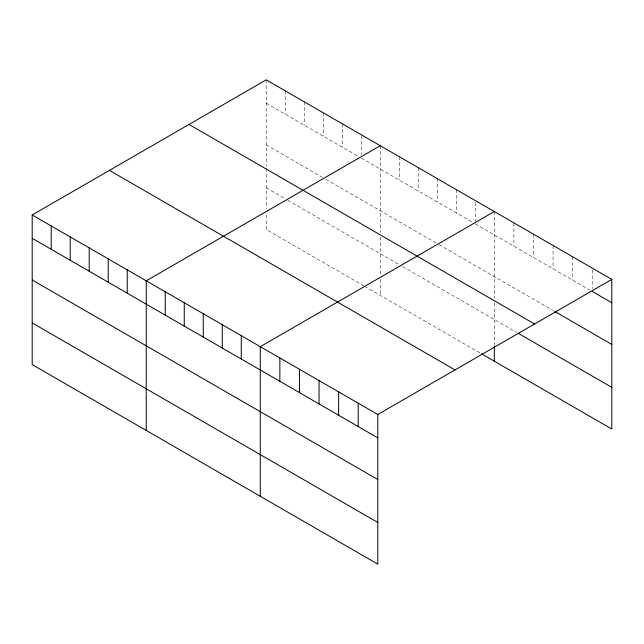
<?xml version="1.0" encoding="UTF-8"?>
<svg xmlns="http://www.w3.org/2000/svg" width="644" height="644" viewBox="0 0 644 644"><rect width="100%" height="100%" fill="white"/><g stroke="black" fill="none" stroke-linecap="round" stroke-linejoin="round"><path stroke-width="0.48" stroke-dasharray="3.22 2.42" d="M266.214 79.864L266.214 166.361M266.214 103.209L357.798 156.081M361.252 158.078L472.704 222.43M475.296 223.919L589.663 289.953M266.214 144.892L322.37 177.309M325.832 179.306L437.284 243.649M439.007 244.648L553.051 310.488M266.214 187.831L285.22 198.803M287.812 200.3L399.264 264.644M402.725 266.64L516.44 332.296M363.844 285.872L266.214 229.506L266.214 213.631M364.705 286.371L480.48 353.21M592.214 270.029L592.214 288.512M572.637 256.779L572.637 280.124M553.051 245.469L553.051 268.814M533.465 234.166L533.465 257.511M513.888 222.856L513.888 246.201M494.302 211.554L494.302 298.043M494.302 302.922L494.302 345.313M475.296 202.522L475.296 221.005M456.29 189.602L456.29 212.947M437.284 178.63L437.284 201.975M418.27 167.657L418.27 191.002M399.264 156.685L399.264 180.03M380.258 145.705L380.258 232.202M380.258 237.081L380.258 274.505M380.258 279.472L380.258 295.346M361.252 135.707L361.252 154.19M342.246 123.761L342.246 147.106M323.24 112.789L323.24 136.134M304.234 101.816L304.234 125.161M285.22 90.836L285.22 114.189M266.214 168.309L266.214 208.664"/><path stroke-width="0.97" d="M32.2 214.975L377.787 414.495L377.787 564.136L32.2 364.609L32.2 214.975L266.214 79.864L611.8 279.391L611.8 429.025L481.342 353.709M380.258 145.705L146.244 280.816L146.244 430.458M494.302 211.554L260.289 346.657L260.289 496.299M377.787 414.495L611.8 279.391M592.214 291.426L611.8 302.736M554.75 311.471L611.8 344.411M188.99 124.453L534.576 323.972M518.138 333.278L611.8 387.35M109.424 170.386L455.01 369.914M32.2 238.32L377.787 437.839M32.2 279.995L377.787 479.514M32.2 322.934L377.787 522.453M494.302 346.303L494.302 361.187M358.201 403.192L358.201 426.537M338.615 391.882L338.615 415.227M319.038 380.58L319.038 403.925M299.452 369.27L299.452 392.615M279.866 357.967L279.866 381.312M241.275 335.685L241.275 359.03M222.269 324.713L222.269 348.058M203.263 313.741L203.263 337.086M184.256 302.761L184.256 326.106M165.25 291.788L165.25 315.133M127.238 269.844L127.238 293.189M108.232 258.872L108.232 282.217M89.218 247.892L89.218 271.245M70.212 236.92L70.212 260.265M51.206 225.947L51.206 249.292"/></g></svg>
